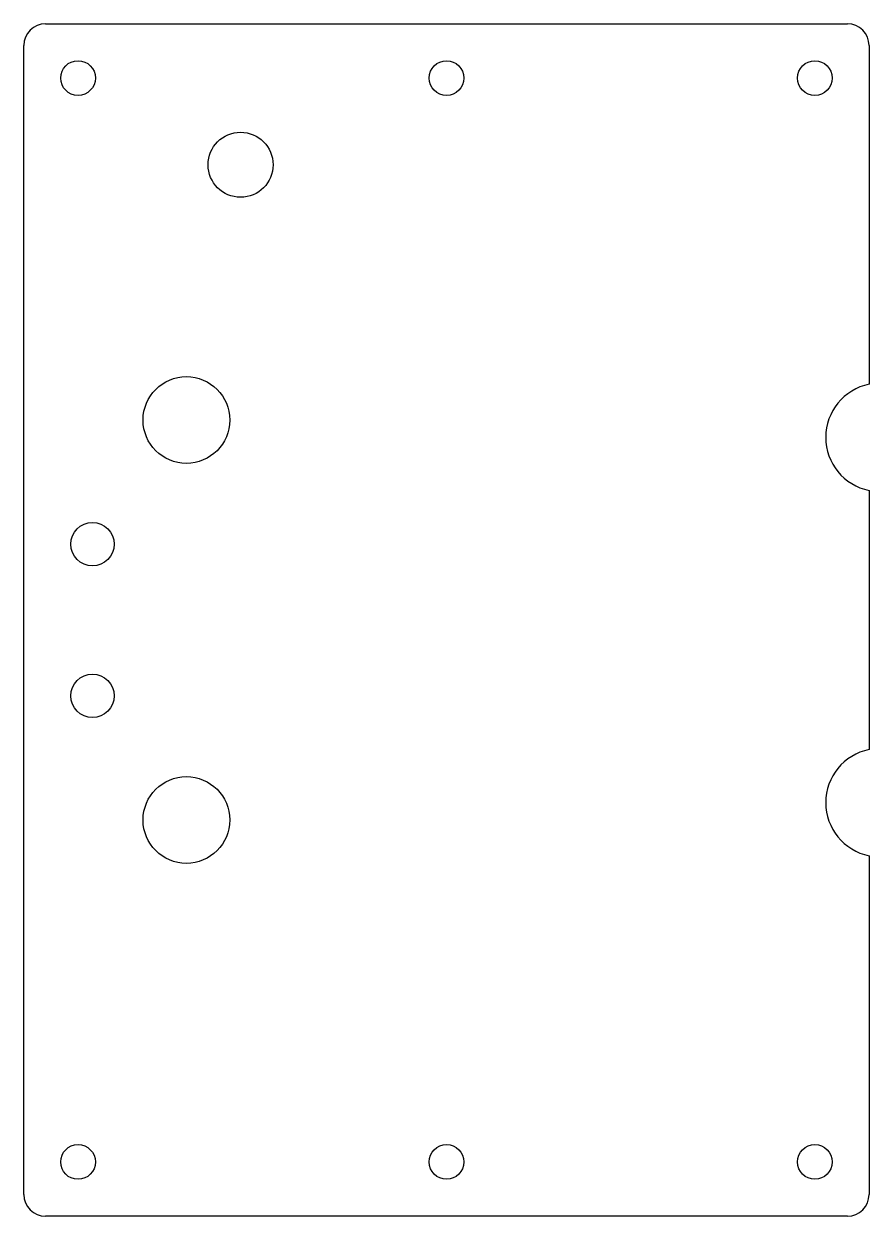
# Model space of a CAD drawing. Extents: x 93 to 171, y -55 to 55.
import ezdxf

# ---------------------------------------------------------------- set-up
doc = ezdxf.new("R2010")
doc.units = 0
doc.layers.add('VISIBLE', color=7, linetype='CONTINUOUS')

msp = doc.modelspace()

# ---------------------------------------------------------------- linework, layer by layer
at = {"layer": 'VISIBLE'}
for p, q in [((94.79, 55), (168.78, 55)), ((92.79, -53), (92.79, 53)), ((170.78, 53), (170.78, 21.75)), ((170.78, 11.95), (170.78, -11.95)), ((170.78, -21.75), (170.78, -53)), ((168.78, -55), (94.79, -55))]:
    msp.add_line(p, q, dxfattribs=at)
for centre, radius in [((97.79, 50), 1.6), ((131.79, 50), 1.6), ((165.78, 50), 1.6), ((112.79, 42), 3), ((107.79, 18.45), 4), ((99.12, 7), 2), ((99.12, -7), 2), ((107.79, -18.45), 4), ((97.79, -50), 1.6), ((131.79, -50), 1.6), ((165.78, -50), 1.6)]:
    msp.add_circle(centre, radius, dxfattribs=at)
for centre, radius, start, end in [((94.79, 53), 2, 90, 180), ((168.78, 53), 2, 0, 90), ((171.78, 16.85), 5, 101.537, 258.463), ((171.78, -16.85), 5, 101.537, 258.463), ((94.79, -53), 2, 180, 270), ((168.78, -53), 2, 270, 0)]:
    msp.add_arc(centre, radius, start, end, dxfattribs=at)

doc.saveas('drawing.dxf')
